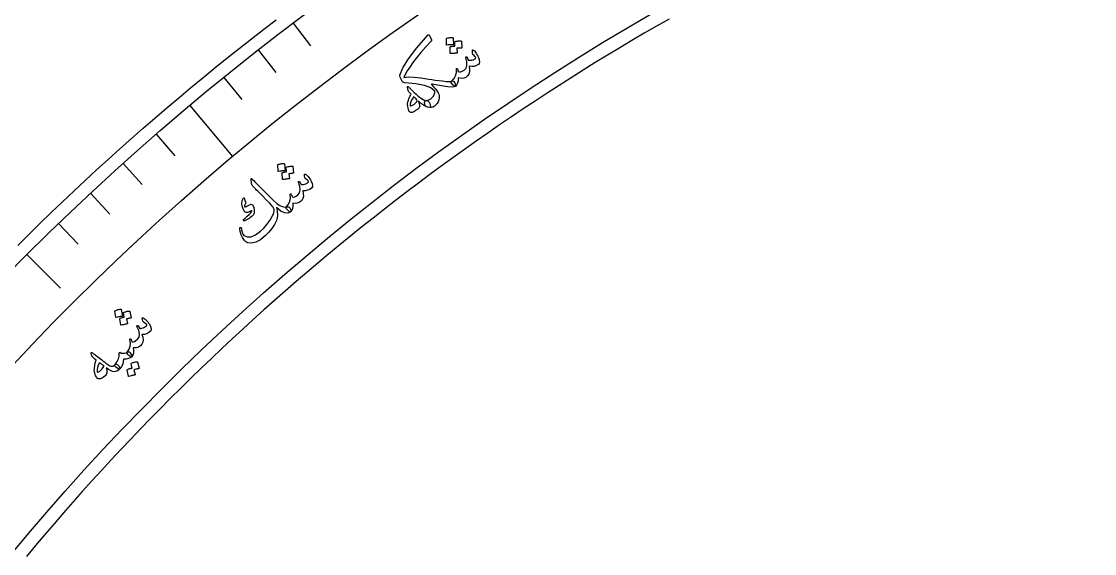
# Model space of a CAD drawing. Header units: millimetres. Extents: x -280 to 280, y -280 to 343.
# Drawn here: x -197.6 to -79.4, y 164.1 to 222.7 of the extents above; entities that cross this region are included whole.
import ezdxf

# ---------------------------------------------------------------- set-up
doc = ezdxf.new("R2010")
doc.units = ezdxf.units.MM
for name, color, linetype in [('CUT_INNER', 6, 'Continuous'), ('CUT_OUTER', 1, 'Continuous'), ('ENGRAVE', 7, 'Continuous'), ('ENGRAVE_FINE', 8, 'Continuous'), ('TEXT', 5, 'Continuous')]:
    doc.layers.add(name, color=color, linetype=linetype)

msp = doc.modelspace()

# ---------------------------------------------------------------- linework, layer by layer
at = {"layer": 'CUT_INNER'}
msp.add_lwpolyline([(-126.2805, 222.9163), (-127.6459, 222.1372), (-129.0065, 221.3498), (-130.3623, 220.5541), (-131.7131, 219.7501), (-133.059, 218.9378), (-134.3999, 218.1172), (-135.7357, 217.2884), (-137.0664, 216.4515), (-138.3919, 215.6064), (-139.7123, 214.7532), (-141.0273, 213.8919), (-142.3371, 213.0225), (-143.6415, 212.1451), (-144.9405, 211.2598), (-146.234, 210.3665), (-147.5221, 209.4652), (-148.8045, 208.5561), (-150.0814, 207.6391), (-151.3526, 206.7143), (-152.6182, 205.7818), (-153.8779, 204.8414), (-155.1319, 203.8934), (-156.3801, 202.9377), (-157.6223, 201.9744), (-158.8587, 201.0034), (-160.089, 200.0249), (-161.3133, 199.0388), (-162.5316, 198.0453), (-163.7437, 197.0443), (-164.9496, 196.0359), (-166.1494, 195.0201), (-167.3429, 193.9969), (-168.5301, 192.9665), (-169.7109, 191.9287), (-170.8854, 190.8838), (-172.0534, 189.8317), (-173.215, 188.7724), (-174.37, 187.706), (-175.5184, 186.6326), (-176.6603, 185.5521), (-177.7955, 184.4646), (-178.924, 183.3702), (-180.0458, 182.2689), (-181.1608, 181.1608), (-182.2689, 180.0458), (-183.3702, 178.924), (-184.4646, 177.7955), (-185.5521, 176.6603), (-186.6326, 175.5184), (-187.706, 174.37), (-188.7724, 173.215), (-189.8317, 172.0534), (-190.8838, 170.8854), (-191.9287, 169.7109), (-192.9665, 168.5301), (-193.9969, 167.3429), (-195.0201, 166.1494), (-196.0359, 164.9496), (-197.0443, 163.7437)], dxfattribs=at)
at = {"layer": 'CUT_OUTER'}
msp.add_lwpolyline([(-197.9899, 197.9899), (-196.7713, 199.201), (-195.5453, 200.4046), (-194.312, 201.6007), (-193.0714, 202.7892), (-191.8234, 203.97), (-190.5683, 205.1432), (-189.306, 206.3086), (-188.0365, 207.4663), (-186.76, 208.6162), (-185.4764, 209.7582), (-184.1859, 210.8923), (-182.8884, 212.0185), (-181.584, 213.1367), (-180.2728, 214.2468), (-178.9548, 215.3489), (-177.6301, 216.4429), (-176.2987, 217.5288), (-174.9607, 218.6064), (-173.616, 219.6758), (-172.2648, 220.737), (-170.9072, 221.7898), (-169.5431, 222.8343)], dxfattribs=at)
at = {"layer": 'ENGRAVE'}
for points in [[(-179.0626, 213.3985), (-174.3507, 207.7831)], [(-196.9802, 196.9802), (-193.2777, 193.2777)]]:
    msp.add_lwpolyline(points, dxfattribs=at)
for radius in [278.572, 271.2416, 257.628]:
    msp.add_circle((0, 0), radius, dxfattribs=at)
at = {"layer": 'ENGRAVE_FINE'}
for points in [[(-167.6488, 222.4775), (-165.7582, 219.9685)], [(-171.506, 219.5177), (-169.5719, 217.0421)], [(-175.311, 216.4911), (-173.334, 214.0496)], [(-182.7597, 210.241), (-180.6986, 207.87)], [(-186.4011, 207.0193), (-184.2989, 204.6847)], [(-189.9856, 203.7347), (-187.8431, 201.437)], [(-193.5124, 200.3879), (-191.33, 198.128)]]:
    msp.add_lwpolyline(points, dxfattribs=at)
at = {"layer": 'TEXT'}
for points in [[(-152.8266, 221.1726), (-152.8073, 221.1841), (-152.7888, 221.1916), (-152.7711, 221.1949), (-152.7541, 221.1941), (-152.7298, 221.1877), (-152.7072, 221.1717), (-152.6865, 221.1462), (-152.6677, 221.111), (-152.4327, 220.6166), (-152.4247, 220.5918), (-152.4251, 220.5671), (-152.4341, 220.5425), (-152.4515, 220.5179), (-153.0546, 219.8452), (-153.593, 219.2202), (-154.0674, 218.6434), (-154.4783, 218.1152), (-154.8259, 217.6362), (-155.1101, 217.2071), (-155.3314, 216.8279), (-155.4901, 216.4991), (-154.9711, 216.5382), (-154.3399, 216.5205), (-153.5971, 216.4452), (-152.7434, 216.3113), (-152.3893, 216.2538), (-152.0159, 216.1988), (-151.6233, 216.1462), (-151.2116, 216.0958), (-150.833, 216.0577), (-150.5398, 216.042), (-150.3317, 216.0491), (-150.2088, 216.0792), (-150.0792, 216.1048), (-149.9675, 216.0465), (-149.8736, 215.9044), (-149.7974, 215.6785), (-149.7846, 215.6123), (-149.7818, 215.5605), (-149.7891, 215.5233), (-149.8065, 215.5005), (-150.1025, 215.4221), (-150.6263, 215.4396), (-151.3788, 215.5518), (-152.3613, 215.7567), (-152.4078, 215.752), (-152.4343, 215.7411), (-152.4407, 215.7239), (-152.4272, 215.7005), (-152.173, 215.4307), (-151.9647, 215.1883), (-151.8023, 214.9735), (-151.6856, 214.7862), (-151.6373, 214.646), (-151.6066, 214.5089), (-151.5935, 214.3748), (-151.5981, 214.2439), (-151.6367, 214.0181), (-151.7064, 213.8145), (-151.8072, 213.6331), (-151.939, 213.4738), (-152.1084, 213.3255), (-152.2802, 213.2258), (-152.4545, 213.1746), (-152.6313, 213.172), (-152.8487, 213.2156), (-153.0118, 213.292), (-153.1207, 213.4012), (-153.1753, 213.5433), (-153.1915, 213.7232), (-153.1668, 213.8529), (-153.1013, 213.9323), (-152.995, 213.9614), (-152.8218, 213.9859), (-152.6575, 214.0461), (-152.5019, 214.1419), (-152.355, 214.2735), (-152.2289, 214.4303), (-152.1359, 214.6019), (-152.076, 214.7883), (-152.0492, 214.9896), (-152.5013, 215.3322), (-153.2074, 215.6011), (-154.1688, 215.7941), (-155.3864, 215.9081), (-155.4861, 215.9275), (-155.5727, 215.9743), (-155.6463, 216.0485), (-155.7068, 216.1503), (-155.8065, 216.3632), (-155.8742, 216.5316), (-155.9097, 216.6555), (-155.9132, 216.735), (-155.592, 217.5371), (-154.9758, 218.5425), (-154.0606, 219.7489), (-152.8418, 221.1525), (-152.8389, 221.1549), (-152.8366, 221.1573), (-152.835, 221.1599), (-152.8342, 221.1626), (-152.8333, 221.1652), (-152.8317, 221.1678), (-152.8295, 221.1703), (-152.8266, 221.1726)], [(-150.7732, 220.7685), (-150.7705, 220.7822), (-150.7624, 220.7949), (-150.7487, 220.8066), (-150.7296, 220.8173), (-150.6488, 220.8374), (-150.5684, 220.8537), (-150.4885, 220.8662), (-150.4089, 220.8748), (-150.329, 220.8794), (-150.2482, 220.88), (-150.1664, 220.8764), (-150.0836, 220.8688), (-150.0598, 220.8619), (-150.043, 220.8513), (-150.0334, 220.8372), (-150.0309, 220.8194), (-150.0101, 220.1136), (-150.0154, 220.097), (-150.0296, 220.0861), (-150.0525, 220.0812), (-150.0842, 220.0821), (-150.1114, 220.0825), (-150.1536, 220.0821), (-150.2109, 220.081), (-150.2831, 220.079), (-150.3713, 220.0757), (-150.4761, 220.0705), (-150.5976, 220.0633), (-150.7357, 220.0541), (-150.7554, 220.0549), (-150.7686, 220.0601), (-150.7752, 220.0698), (-150.7754, 220.0839)], [(-149.8629, 220.4033), (-149.8603, 220.4169), (-149.8521, 220.4296), (-149.8385, 220.4412), (-149.8194, 220.4518), (-149.7388, 220.4717), (-149.6586, 220.4877), (-149.5787, 220.4999), (-149.4993, 220.5082), (-149.4196, 220.5125), (-149.3389, 220.5128), (-149.2573, 220.509), (-149.1747, 220.501), (-149.1555, 220.4946), (-149.1414, 220.4834), (-149.1324, 220.4676), (-149.1287, 220.4471), (-149.1084, 219.742), (-149.1125, 219.7297), (-149.1251, 219.7211), (-149.1462, 219.7162), (-149.1758, 219.7151), (-149.1955, 219.7147), (-149.2263, 219.714), (-149.2681, 219.7128), (-149.3209, 219.7112), (-149.3845, 219.7088), (-149.4586, 219.7052), (-149.5432, 219.7003), (-149.6383, 219.6942), (-149.6191, 219.1765), (-149.6244, 219.1598), (-149.6385, 219.149), (-149.6614, 219.1441), (-149.693, 219.145), (-149.7201, 219.1454), (-149.7622, 219.1451), (-149.8193, 219.144), (-149.8914, 219.1422), (-149.9793, 219.1389), (-150.0838, 219.1338), (-150.205, 219.1267), (-150.3428, 219.1177), (-150.3596, 219.1204), (-150.3707, 219.127), (-150.3761, 219.1376), (-150.3759, 219.152), (-150.3754, 219.8358), (-150.3728, 219.8494), (-150.3647, 219.8621), (-150.3511, 219.8737), (-150.3321, 219.8844), (-150.2751, 219.8987), (-150.2178, 219.9115), (-150.16, 219.9228), (-150.1018, 219.9326), (-150.0434, 219.9402), (-149.9847, 219.9449), (-149.9259, 219.9468), (-149.867, 219.9458)], [(-147.9306, 219.4891), (-147.923, 219.5084), (-147.9041, 219.5164), (-147.874, 219.5131), (-147.8328, 219.4984), (-147.7762, 219.4645), (-147.7111, 219.4056), (-147.6376, 219.3218), (-147.5555, 219.213), (-147.4671, 219.0861), (-147.3898, 218.9564), (-147.3237, 218.8239), (-147.2686, 218.6887), (-147.1854, 218.4095), (-147.1539, 218.1899), (-147.1742, 218.0298), (-147.2463, 217.9291), (-147.4829, 217.7887), (-147.7336, 217.7056), (-147.9988, 217.6799), (-148.2785, 217.7116), (-148.2366, 217.3901), (-148.2529, 217.1058), (-148.3272, 216.8588), (-148.4598, 216.6488), (-148.6448, 216.4958), (-148.8787, 216.4087), (-149.1616, 216.3874), (-149.4938, 216.4317), (-149.5129, 216.1061), (-149.5702, 215.8432), (-149.6659, 215.6428), (-149.8001, 215.5049), (-149.8436, 215.5009), (-149.91, 215.5334), (-149.9995, 215.6023), (-150.112, 215.7077), (-150.2066, 215.8231), (-150.2532, 215.9243), (-150.2518, 216.0111), (-150.2024, 216.0836), (-149.953, 216.3562), (-149.7842, 216.6665), (-149.6957, 217.0149), (-149.6877, 217.4015), (-149.6873, 217.4225), (-149.6833, 217.4401), (-149.6758, 217.4542), (-149.6647, 217.4648), (-149.6483, 217.4737), (-149.6312, 217.4783), (-149.6136, 217.4786), (-149.5953, 217.4745), (-149.5654, 217.444), (-149.539, 217.3754), (-149.5161, 217.2688), (-149.4967, 217.1241), (-149.3685, 217.0905), (-149.2159, 217.1058), (-149.0389, 217.1698), (-148.8372, 217.2825), (-148.6346, 217.4941), (-148.5382, 217.7976), (-148.5478, 218.1931), (-148.6634, 218.681), (-148.6696, 218.7058), (-148.6703, 218.726), (-148.6655, 218.7417), (-148.6553, 218.7528), (-148.6359, 218.7636), (-148.6168, 218.7695), (-148.5979, 218.7705), (-148.5793, 218.7666), (-148.5601, 218.7559), (-148.5443, 218.743), (-148.5317, 218.7279), (-148.5223, 218.7106), (-148.4023, 218.3945), (-148.2809, 218.3787), (-148.1497, 218.3815), (-148.0085, 218.4026), (-147.8575, 218.4423), (-147.7199, 218.4946), (-147.6254, 218.5496), (-147.5741, 218.6073), (-147.5659, 218.6677), (-147.5938, 218.7327), (-147.6552, 218.8106), (-147.7501, 218.9013), (-147.8784, 219.0047), (-147.8965, 219.0463), (-147.9112, 219.1409), (-147.9226, 219.2885), (-147.9306, 219.4891)], [(-152.9841, 213.9596), (-152.8821, 213.9368), (-152.7886, 213.8707), (-152.7038, 213.7611), (-152.6274, 213.6081), (-152.5632, 213.4212), (-152.5414, 213.287), (-152.562, 213.2054), (-152.625, 213.1766), (-152.8898, 213.2162), (-153.1895, 213.3524), (-153.5241, 213.5851), (-153.8937, 213.9143), (-153.7973, 213.634), (-153.7497, 213.4101), (-153.751, 213.2426), (-153.8013, 213.1315), (-153.8413, 213.0899), (-153.8866, 213.0482), (-153.9372, 213.0062), (-153.993, 212.9641), (-154.0531, 212.9212), (-154.1166, 212.8771), (-154.1833, 212.8317), (-154.2534, 212.7852), (-154.3817, 212.7097), (-154.4876, 212.6564), (-154.5711, 212.6253), (-154.6322, 212.6166), (-154.7433, 212.6417), (-154.8302, 212.6831), (-154.8929, 212.741), (-154.9313, 212.8154), (-155.0039, 213.1027), (-155.0517, 213.333), (-155.0748, 213.5063), (-155.0732, 213.6224), (-155.0498, 213.7482), (-155.0197, 213.874), (-154.9829, 213.9997), (-154.9393, 214.1255), (-154.8885, 214.2523), (-154.83, 214.381), (-154.7636, 214.5115), (-154.6895, 214.644), (-154.8999, 214.8688), (-154.9432, 214.9154), (-154.9761, 214.9611), (-154.9987, 215.0058), (-155.0108, 215.0495), (-155.0827, 215.4321), (-155.0801, 215.4876), (-155.0523, 215.5046), (-154.9993, 215.4831), (-154.9209, 215.423), (-154.7078, 215.2058), (-154.5109, 215.0077), (-154.3303, 214.8286), (-154.1659, 214.6686), (-154.0171, 214.5287), (-153.8836, 214.4098), (-153.7652, 214.3119), (-153.6619, 214.2351), (-153.476, 214.1184), (-153.3011, 214.0336), (-153.1371, 213.9807), (-152.9841, 213.9596)], [(-154.386, 214.3704), (-154.578, 214.0932), (-154.707, 213.8345), (-154.7731, 213.5945), (-154.7764, 213.3733), (-154.7055, 213.3763), (-154.6258, 213.3954), (-154.5372, 213.4306), (-154.4397, 213.4818), (-154.3873, 213.5164), (-154.3359, 213.5533), (-154.2855, 213.5924), (-154.2361, 213.6338), (-154.1883, 213.6782), (-154.1427, 213.7265), (-154.0993, 213.7787), (-154.058, 213.8346), (-154.0253, 213.9197), (-154.0428, 214.0144), (-154.1107, 214.1188), (-154.2289, 214.2327), (-154.289, 214.281), (-154.3353, 214.3201), (-154.3676, 214.3499), (-154.386, 214.3704)], [(-169.3701, 206.8455), (-169.3686, 206.8594), (-169.3616, 206.8727), (-169.3491, 206.8855), (-169.3309, 206.8978), (-169.2522, 206.9249), (-169.1735, 206.9481), (-169.0949, 206.9675), (-169.0164, 206.983), (-168.9372, 206.9945), (-168.8568, 207.0021), (-168.775, 207.0057), (-168.6918, 207.0052), (-168.6675, 207.0004), (-168.6499, 206.9914), (-168.6391, 206.9781), (-168.635, 206.9606), (-168.553, 206.2593), (-168.5569, 206.2422), (-168.5701, 206.2302), (-168.5925, 206.2233), (-168.6242, 206.2214), (-168.6513, 206.2195), (-168.6933, 206.2155), (-168.7502, 206.2094), (-168.8221, 206.2012), (-168.9096, 206.1902), (-169.0135, 206.1759), (-169.1339, 206.1582), (-169.2708, 206.137), (-169.2905, 206.1361), (-169.3041, 206.1401), (-169.3115, 206.1492), (-169.3128, 206.1633)], [(-168.4316, 206.5607), (-168.4301, 206.5745), (-168.4231, 206.5878), (-168.4105, 206.6005), (-168.3924, 206.6128), (-168.3139, 206.6396), (-168.2353, 206.6625), (-168.1569, 206.6815), (-168.0785, 206.6967), (-167.9994, 206.708), (-167.9191, 206.7153), (-167.8374, 206.7185), (-167.7545, 206.7178), (-167.7347, 206.713), (-167.7197, 206.7031), (-167.7094, 206.6881), (-167.7039, 206.668), (-167.6224, 205.9673), (-167.6255, 205.9547), (-167.6374, 205.9451), (-167.658, 205.9384), (-167.6873, 205.9347), (-167.7069, 205.9326), (-167.7375, 205.9292), (-167.779, 205.9244), (-167.8315, 205.9183), (-167.8947, 205.9104), (-167.9682, 205.9003), (-168.052, 205.8881), (-168.1462, 205.8737), (-168.0822, 205.3596), (-168.0861, 205.3426), (-168.0991, 205.3306), (-168.1215, 205.3237), (-168.1531, 205.3219), (-168.1801, 205.3199), (-168.222, 205.316), (-168.2788, 205.3099), (-168.3505, 205.3018), (-168.4378, 205.291), (-168.5415, 205.2768), (-168.6615, 205.2592), (-168.798, 205.2383), (-168.815, 205.2395), (-168.8267, 205.2451), (-168.833, 205.2551), (-168.834, 205.2695), (-168.8929, 205.9508), (-168.8914, 205.9646), (-168.8845, 205.9779), (-168.872, 205.9907), (-168.8539, 206.003), (-168.7984, 206.0222), (-168.7424, 206.0399), (-168.6858, 206.0562), (-168.6287, 206.071), (-168.5711, 206.0837), (-168.5131, 206.0935), (-168.4547, 206.1004), (-168.3959, 206.1045)], [(-166.4272, 205.8176), (-166.4213, 205.8376), (-166.4031, 205.8472), (-166.3729, 205.8465), (-166.3305, 205.8354), (-166.2712, 205.8065), (-166.2013, 205.7535), (-166.1207, 205.6764), (-166.0295, 205.5752), (-165.9304, 205.4564), (-165.8422, 205.3339), (-165.7648, 205.2077), (-165.6982, 205.0778), (-165.5911, 204.8069), (-165.5407, 204.5908), (-165.547, 204.4296), (-165.6101, 204.323), (-165.8335, 204.1625), (-166.0761, 204.058), (-166.338, 204.0094), (-166.6194, 204.0167), (-166.5498, 203.7), (-166.5413, 203.4154), (-166.594, 203.1628), (-166.7078, 202.9422), (-166.8788, 202.7736), (-167.1043, 202.6666), (-167.3843, 202.6208), (-167.719, 202.6361), (-167.7098, 202.3101), (-167.7441, 202.0432), (-167.822, 201.8353), (-167.9437, 201.6862), (-167.9867, 201.6785), (-168.0557, 201.7051), (-168.1508, 201.766), (-168.2721, 201.8612), (-168.3763, 201.968), (-168.4315, 202.0647), (-168.4377, 202.1513), (-168.3947, 202.2278), (-168.17, 202.521), (-168.0287, 202.8448), (-167.9709, 203.1996), (-167.9964, 203.5854), (-167.9978, 203.6064), (-167.9954, 203.6242), (-167.9891, 203.6389), (-167.979, 203.6505), (-167.9634, 203.6608), (-167.9468, 203.6669), (-167.9293, 203.6687), (-167.9107, 203.6662), (-167.8783, 203.6384), (-167.846, 203.5723), (-167.814, 203.4681), (-167.7821, 203.3257), (-167.6515, 203.3033), (-167.5008, 203.3318), (-167.3299, 203.4109), (-167.1388, 203.5407), (-166.9553, 203.7691), (-166.8856, 204.0798), (-166.9296, 204.473), (-167.0871, 204.949), (-167.0954, 204.9732), (-167.0978, 204.9933), (-167.0945, 205.0093), (-167.0852, 205.0213), (-167.0669, 205.0337), (-167.0483, 205.0412), (-167.0296, 205.0438), (-167.0107, 205.0416), (-166.9907, 205.0326), (-166.9738, 205.0211), (-166.9599, 205.0072), (-166.9491, 204.9908), (-166.8021, 204.6863), (-166.6798, 204.6811), (-166.5493, 204.6952), (-166.4105, 204.7286), (-166.2635, 204.7811), (-166.1309, 204.8452), (-166.0416, 204.9082), (-165.9955, 204.9701), (-165.9925, 205.0311), (-166.026, 205.0934), (-166.0939, 205.1656), (-166.1963, 205.2477), (-166.3332, 205.3397), (-166.3547, 205.3795), (-166.3776, 205.4725), (-166.4018, 205.6185), (-166.4272, 205.8176)], [(-172.3019, 205.2796), (-172.3049, 205.3442), (-172.2901, 205.3738), (-172.2577, 205.3684), (-172.2076, 205.328), (-172.1663, 205.2869), (-172.099, 205.2186), (-172.0055, 205.1229), (-171.8859, 205), (-171.7398, 204.85), (-171.5668, 204.6734), (-171.3671, 204.4702), (-171.1405, 204.2402), (-170.4271, 203.5245), (-169.8695, 202.9833), (-169.4677, 202.6169), (-169.2214, 202.4254), (-168.9715, 202.2956), (-168.7494, 202.2202), (-168.5552, 202.1993), (-168.3887, 202.2328), (-168.3147, 202.2537), (-168.2426, 202.2526), (-168.1726, 202.2293), (-168.1045, 202.1841), (-168.0429, 202.1245), (-167.9924, 202.0584), (-167.9528, 201.9856), (-167.9242, 201.9063), (-167.9077, 201.8309), (-167.9044, 201.7699), (-167.9145, 201.7233), (-167.9378, 201.6912), (-168.2558, 201.5375), (-168.6239, 201.5648), (-169.0425, 201.7729), (-169.5115, 202.1621), (-169.4671, 201.9981), (-169.4343, 201.8205), (-169.4129, 201.6295), (-169.403, 201.4249), (-169.408, 201.2339), (-169.4286, 201.0554), (-169.4645, 200.8893), (-169.516, 200.7357), (-169.7356, 200.2781), (-170.0067, 199.8476), (-170.3294, 199.444), (-170.7038, 199.0669), (-171.2674, 198.6131), (-171.7841, 198.3323), (-172.2546, 198.2247), (-172.6797, 198.2908), (-172.7871, 198.3413), (-172.883, 198.3994), (-172.9672, 198.4648), (-173.0399, 198.5378), (-173.2538, 198.8435), (-173.4088, 199.1668), (-173.5047, 199.5077), (-173.5413, 199.8662), (-173.5392, 199.8952), (-173.5318, 199.9211), (-173.519, 199.9439), (-173.5009, 199.9635), (-173.4823, 199.975), (-173.4623, 199.9788), (-173.4406, 199.9749), (-173.4175, 199.9632), (-173.4008, 199.9447), (-173.3873, 199.9194), (-173.3771, 199.8875), (-173.3702, 199.8488), (-173.3191, 199.5691), (-173.2545, 199.3477), (-173.1768, 199.1844), (-173.086, 199.0792), (-172.7281, 198.9207), (-172.3077, 198.9458), (-171.8245, 199.1539), (-171.2777, 199.5444), (-170.9008, 199.8975), (-170.5506, 200.2973), (-170.2269, 200.7438), (-169.9294, 201.2373), (-169.8478, 201.4209), (-169.7944, 201.6047), (-169.7693, 201.789), (-169.7724, 201.9737), (-169.7854, 202.0325), (-169.8168, 202.1026), (-169.8667, 202.1841), (-169.9351, 202.2769), (-170.0598, 202.4253), (-170.2796, 202.6625), (-170.5946, 202.9885), (-171.0049, 203.4032), (-171.2205, 203.6193), (-171.4067, 203.8058), (-171.5635, 203.9627), (-171.6909, 204.0899), (-171.7895, 204.1883), (-171.8599, 204.2586), (-171.9022, 204.3007), (-171.9162, 204.3148), (-172.059, 204.4621), (-172.1633, 204.593), (-172.2293, 204.7077), (-172.2569, 204.806)], [(-173.1375, 203.2192), (-173.1249, 203.2274), (-173.1113, 203.2312), (-173.0967, 203.2309), (-173.081, 203.2262), (-173.0708, 203.2188), (-173.0615, 203.2094), (-173.053, 203.1979), (-173.0454, 203.1845), (-172.9027, 202.7608), (-172.8908, 202.7156), (-172.886, 202.6773), (-172.8883, 202.6457), (-172.8977, 202.6209), (-172.9551, 202.5353), (-172.9955, 202.4525), (-173.0189, 202.3727), (-173.0252, 202.2958), (-173.015, 202.2671), (-172.984, 202.2537), (-172.9323, 202.2554), (-172.8597, 202.2724), (-172.8163, 202.2895), (-172.7724, 202.3084), (-172.728, 202.3289), (-172.6831, 202.3512), (-172.6373, 202.3754), (-172.5903, 202.402), (-172.542, 202.4309), (-172.4925, 202.4622), (-172.2864, 202.529), (-172.1276, 202.4412), (-172.0159, 202.1988), (-171.9509, 201.8022), (-171.9497, 201.6689), (-171.9615, 201.554), (-171.9863, 201.4575), (-172.0243, 201.3794), (-172.079, 201.3088), (-172.166, 201.2247), (-172.2854, 201.127), (-172.4371, 201.0157), (-172.5158, 200.9604), (-172.5927, 200.9105), (-172.6678, 200.866), (-172.7411, 200.8268), (-172.8116, 200.792), (-172.8783, 200.7604), (-172.9414, 200.7319), (-173.0007, 200.7066), (-173.0431, 200.6979), (-173.0792, 200.6984), (-173.1091, 200.7082), (-173.1327, 200.7273), (-173.1491, 200.7538), (-173.1523, 200.7801), (-173.1423, 200.8062), (-173.1191, 200.832), (-173.0408, 200.9091), (-172.9507, 200.9951), (-172.8487, 201.09), (-172.7348, 201.1936), (-172.5222, 201.3869), (-172.363, 201.5457), (-172.2572, 201.6703), (-172.2049, 201.7606), (-172.2013, 201.7759), (-172.204, 201.7897), (-172.2131, 201.8019), (-172.2286, 201.8125), (-172.2411, 201.8166), (-172.2575, 201.8161), (-172.2778, 201.811), (-172.3019, 201.8014), (-172.5111, 201.6947), (-172.6015, 201.6534), (-172.6865, 201.6271), (-172.7661, 201.6156), (-172.8404, 201.619), (-172.914, 201.6345), (-172.9747, 201.6636), (-173.0225, 201.7065), (-173.0573, 201.763), (-173.2359, 202.1927), (-173.3088, 202.5787), (-173.276, 202.9209), (-173.1375, 203.2192)], [(-187.3174, 190.7446), (-187.3171, 190.7585), (-187.3114, 190.7724), (-187.3, 190.7864), (-187.2831, 190.8002), (-187.2071, 190.8343), (-187.1308, 190.8645), (-187.0543, 190.8909), (-186.9775, 190.9134), (-186.8997, 190.932), (-186.8202, 190.9468), (-186.7391, 190.9577), (-186.6562, 190.9648), (-186.6316, 190.9622), (-186.6132, 190.9548), (-186.6013, 190.9425), (-186.5956, 190.9254), (-186.4508, 190.2344), (-186.4531, 190.2171), (-186.4652, 190.2039), (-186.4868, 190.195), (-186.5182, 190.1903), (-186.545, 190.1859), (-186.5865, 190.1781), (-186.6427, 190.1669), (-186.7135, 190.1523), (-186.7997, 190.1335), (-186.9019, 190.1099), (-187.0202, 190.0814), (-187.1546, 190.048), (-187.1741, 190.0452), (-187.188, 190.048), (-187.1963, 190.0564), (-187.1989, 190.0703)], [(-186.357, 190.5455), (-186.3568, 190.5594), (-186.351, 190.5733), (-186.3396, 190.5871), (-186.3227, 190.6009), (-186.2468, 190.6347), (-186.1707, 190.6646), (-186.0943, 190.6906), (-186.0175, 190.7128), (-185.9399, 190.7311), (-185.8605, 190.7456), (-185.7795, 190.7562), (-185.6968, 190.763), (-185.6767, 190.76), (-185.6608, 190.7515), (-185.6493, 190.7375), (-185.642, 190.718), (-185.4977, 190.0275), (-185.4996, 190.0146), (-185.5105, 190.004), (-185.5305, 189.9955), (-185.5594, 189.9891), (-185.5787, 189.9853), (-185.6088, 189.9791), (-185.6497, 189.9706), (-185.7015, 189.9598), (-185.7637, 189.9462), (-185.836, 189.9296), (-185.9184, 189.9098), (-186.0109, 189.887), (-185.9008, 189.3808), (-185.9031, 189.3635), (-185.9151, 189.3504), (-185.9367, 189.3415), (-185.968, 189.3368), (-185.9948, 189.3325), (-186.0362, 189.3247), (-186.0922, 189.3136), (-186.1628, 189.2991), (-186.2488, 189.2804), (-186.3507, 189.2569), (-186.4688, 189.2286), (-186.6028, 189.1954), (-186.6198, 189.1952), (-186.6319, 189.1997), (-186.6391, 189.2091), (-186.6414, 189.2234), (-186.7614, 189.8965), (-186.7613, 189.9104), (-186.7555, 189.9243), (-186.7442, 189.9382), (-186.7273, 189.952), (-186.6738, 189.9761), (-186.6196, 189.9989), (-186.5648, 190.0202), (-186.5092, 190.0401), (-186.453, 190.0578), (-186.3961, 190.0728), (-186.3386, 190.085), (-186.2804, 190.0944)], [(-184.2938, 189.9861), (-184.2897, 190.0065), (-184.2725, 190.0177), (-184.2423, 190.0197), (-184.1991, 190.0125), (-184.1375, 189.9891), (-184.0631, 189.9426), (-183.9759, 189.873), (-183.8759, 189.7804), (-183.7665, 189.6711), (-183.6676, 189.557), (-183.5791, 189.4383), (-183.5011, 189.3149), (-183.37, 189.0548), (-183.3004, 188.8441), (-183.2921, 188.6829), (-183.3454, 188.5711), (-183.5534, 188.3912), (-183.7856, 188.2652), (-184.0421, 188.1932), (-184.323, 188.1751), (-184.2251, 187.866), (-184.191, 187.5833), (-184.2207, 187.327), (-184.3142, 187.097), (-184.4694, 186.9138), (-184.6842, 186.7868), (-184.959, 186.716), (-185.2937, 186.7011), (-185.2552, 186.3772), (-185.2653, 186.1083), (-185.3242, 185.8942), (-185.432, 185.7348), (-185.474, 185.7232), (-185.5452, 185.7435), (-185.6454, 185.7956), (-185.7747, 185.8795), (-185.8882, 185.9764), (-185.9519, 186.0678), (-185.9658, 186.1535), (-185.9299, 186.2336), (-185.7325, 186.5458), (-185.621, 186.8811), (-185.5953, 187.2396), (-185.6555, 187.6215), (-185.6588, 187.6423), (-185.658, 187.6603), (-185.6531, 187.6755), (-185.644, 187.6879), (-185.6294, 187.6996), (-185.6135, 187.7071), (-185.5961, 187.7105), (-185.5775, 187.7097), (-185.5426, 187.6849), (-185.5046, 187.6221), (-185.4633, 187.5211), (-185.4186, 187.3822), (-185.2866, 187.3717), (-185.139, 187.4136), (-184.976, 187.5078), (-184.7974, 187.6543), (-184.6352, 187.8983), (-184.5938, 188.214), (-184.673, 188.6017), (-184.8727, 189.0615), (-184.8832, 189.0848), (-184.8875, 189.1046), (-184.8855, 189.1209), (-184.8774, 189.1336), (-184.8602, 189.1477), (-184.8425, 189.1568), (-184.824, 189.1611), (-184.805, 189.1606), (-184.7843, 189.1534), (-184.7664, 189.1436), (-184.7513, 189.1309), (-184.739, 189.1155), (-184.5653, 188.8255), (-184.443, 188.8314), (-184.3143, 188.8572), (-184.1791, 188.9029), (-184.0374, 188.9685), (-183.9111, 189.0443), (-183.8278, 189.1151), (-183.7875, 189.1809), (-183.7901, 189.2419), (-183.829, 189.3009), (-183.9031, 189.3667), (-184.0125, 189.4393), (-184.1571, 189.5185), (-184.1822, 189.5563), (-184.2134, 189.6468), (-184.2506, 189.79), (-184.2938, 189.9861)], [(-189.8988, 186.1108), (-189.9013, 186.1782), (-189.88, 186.2083), (-189.8347, 186.2013), (-189.7657, 186.1571), (-189.7273, 186.127), (-189.6736, 186.086), (-189.6045, 186.0341), (-189.5201, 185.9713), (-189.42, 185.8965), (-189.3039, 185.8087), (-189.1717, 185.7079), (-189.0235, 185.5941), (-188.8777, 185.4823), (-188.7473, 185.3821), (-188.6323, 185.2935), (-188.5326, 185.2166), (-188.4486, 185.1516), (-188.3807, 185.0989), (-188.3287, 185.0585), (-188.2929, 185.0304), (-188.0612, 184.859), (-187.8627, 184.7447), (-187.6972, 184.6875), (-187.5648, 184.6874), (-187.4928, 184.7082), (-187.4202, 184.7477), (-187.3471, 184.8058), (-187.2734, 184.8826), (-187.2218, 184.9201), (-187.1659, 184.9328), (-187.1057, 184.9207), (-187.0412, 184.8836), (-186.9748, 184.8276), (-186.9145, 184.7639), (-186.8604, 184.6926), (-186.8125, 184.6137), (-186.7784, 184.5396), (-186.7602, 184.4772), (-186.758, 184.4265), (-186.7718, 184.3874), (-186.9165, 184.2436), (-187.0663, 184.1445), (-187.2214, 184.0902), (-187.3818, 184.0805), (-187.5649, 184.1197), (-187.7715, 184.2062), (-188.0014, 184.3401), (-188.2548, 184.5214), (-188.1981, 184.3114), (-188.1715, 184.128), (-188.1747, 183.9714), (-188.2079, 183.8415), (-188.2565, 183.7574), (-188.3272, 183.6716), (-188.42, 183.5842), (-188.5348, 183.4951), (-188.6651, 183.4102), (-188.7827, 183.3468), (-188.8874, 183.305), (-188.9794, 183.2847), (-189.0696, 183.2837), (-189.147, 183.3002), (-189.2115, 183.3342), (-189.2632, 183.3857), (-189.316, 183.462), (-189.367, 183.5543), (-189.4161, 183.6625), (-189.4633, 183.7868), (-189.5064, 183.9159), (-189.5374, 184.0224), (-189.5563, 184.1063), (-189.563, 184.1675), (-189.5502, 184.4587), (-189.5149, 184.7559), (-189.4571, 185.059), (-189.3768, 185.368), (-189.4914, 185.4657), (-189.5892, 185.5511), (-189.6703, 185.6243), (-189.7347, 185.6852), (-189.7847, 185.7404), (-189.823, 185.7965), (-189.8495, 185.8534), (-189.8641, 185.9112)], [(-185.9299, 186.2336), (-185.8719, 186.2632), (-185.8249, 186.2803), (-185.7889, 186.2851), (-185.7641, 186.2774), (-185.735, 186.2566), (-185.7032, 186.2275), (-185.6687, 186.19), (-185.6313, 186.1443), (-185.5193, 185.9899), (-185.4488, 185.8702), (-185.4196, 185.7852), (-185.432, 185.7348), (-185.6018, 185.6073), (-185.8138, 185.5218), (-186.0681, 185.4783), (-186.3648, 185.4766), (-186.3707, 185.1993), (-186.4406, 184.9254), (-186.5743, 184.6548), (-186.7718, 184.3874), (-186.802, 184.3673), (-186.8379, 184.3623), (-186.8794, 184.3725), (-186.9266, 184.3979), (-187.2045, 184.5844), (-187.2355, 184.6053), (-187.2616, 184.6352), (-187.2831, 184.6742), (-187.2997, 184.7221), (-187.3066, 184.7652), (-187.3046, 184.8064), (-187.2935, 184.8455), (-187.2734, 184.8826), (-187.0379, 185.2043), (-186.8847, 185.509), (-186.814, 185.7968), (-186.8259, 186.0679), (-186.8301, 186.1025), (-186.826, 186.1343), (-186.8136, 186.1634), (-186.7929, 186.1897), (-186.768, 186.2085), (-186.7431, 186.2147), (-186.7182, 186.2085), (-186.6933, 186.1899), (-186.6718, 186.1698), (-186.6517, 186.1539), (-186.633, 186.1422), (-186.6157, 186.1346), (-186.411, 186.116), (-186.2284, 186.1262), (-186.0681, 186.1654), (-185.9299, 186.2336)], [(-188.997, 185.0731), (-189.1263, 184.8016), (-189.209, 184.5452), (-189.2451, 184.3041), (-189.2349, 184.0781), (-189.2259, 184.055), (-189.2108, 184.0411), (-189.1897, 184.0362), (-189.1624, 184.0404), (-189.0803, 184.0745), (-188.9994, 184.1194), (-188.9196, 184.1749), (-188.8411, 184.2411), (-188.7636, 184.318), (-188.6873, 184.4055), (-188.6121, 184.5038), (-188.538, 184.6127), (-188.5286, 184.6315), (-188.5219, 184.6544), (-188.518, 184.6815), (-188.5169, 184.7126), (-188.566, 184.7542), (-188.6182, 184.7967), (-188.6735, 184.8403), (-188.7319, 184.8848), (-188.7935, 184.9304), (-188.8582, 184.977), (-188.926, 185.0245), (-188.997, 185.0731)], [(-185.4954, 184.9623), (-185.4955, 184.9761), (-185.4901, 184.9899), (-185.4791, 185.0036), (-185.4626, 185.0174), (-185.3881, 185.0512), (-185.3133, 185.0811), (-185.2381, 185.1072), (-185.1625, 185.1295), (-185.0859, 185.148), (-185.0075, 185.1627), (-184.9274, 185.1735), (-184.8456, 185.1805), (-184.8256, 185.1776), (-184.8097, 185.1693), (-184.798, 185.1554), (-184.7903, 185.1361), (-184.6328, 184.4521), (-184.6344, 184.4393), (-184.645, 184.4287), (-184.6646, 184.4202), (-184.6931, 184.4138), (-184.7153, 184.412), (-184.7488, 184.4065), (-184.7937, 184.3972), (-184.8499, 184.3842), (-184.9181, 184.3675), (-184.999, 184.3469), (-185.0927, 184.3226), (-185.199, 184.2945), (-185.0788, 183.76), (-185.0783, 183.7404), (-185.0881, 183.7256), (-185.1084, 183.7157), (-185.1389, 183.7106), (-185.1654, 183.7062), (-185.2062, 183.6984), (-185.2615, 183.6871), (-185.3312, 183.6724), (-185.416, 183.6536), (-185.5166, 183.6299), (-185.633, 183.6013), (-185.7652, 183.5679), (-185.7821, 183.5675), (-185.7942, 183.572), (-185.8015, 183.5813), (-185.8041, 183.5954), (-185.943, 184.2677), (-185.9431, 184.2815), (-185.9377, 184.2953), (-185.9268, 184.3091), (-185.9103, 184.3229), (-185.8494, 184.3541), (-185.7874, 184.3815), (-185.7244, 184.4051), (-185.6602, 184.4248), (-185.5954, 184.4411), (-185.5302, 184.4543), (-185.4646, 184.4644), (-185.3987, 184.4713)]]:
    msp.add_lwpolyline(points, close=True, dxfattribs=at)

doc.saveas('drawing.dxf')
